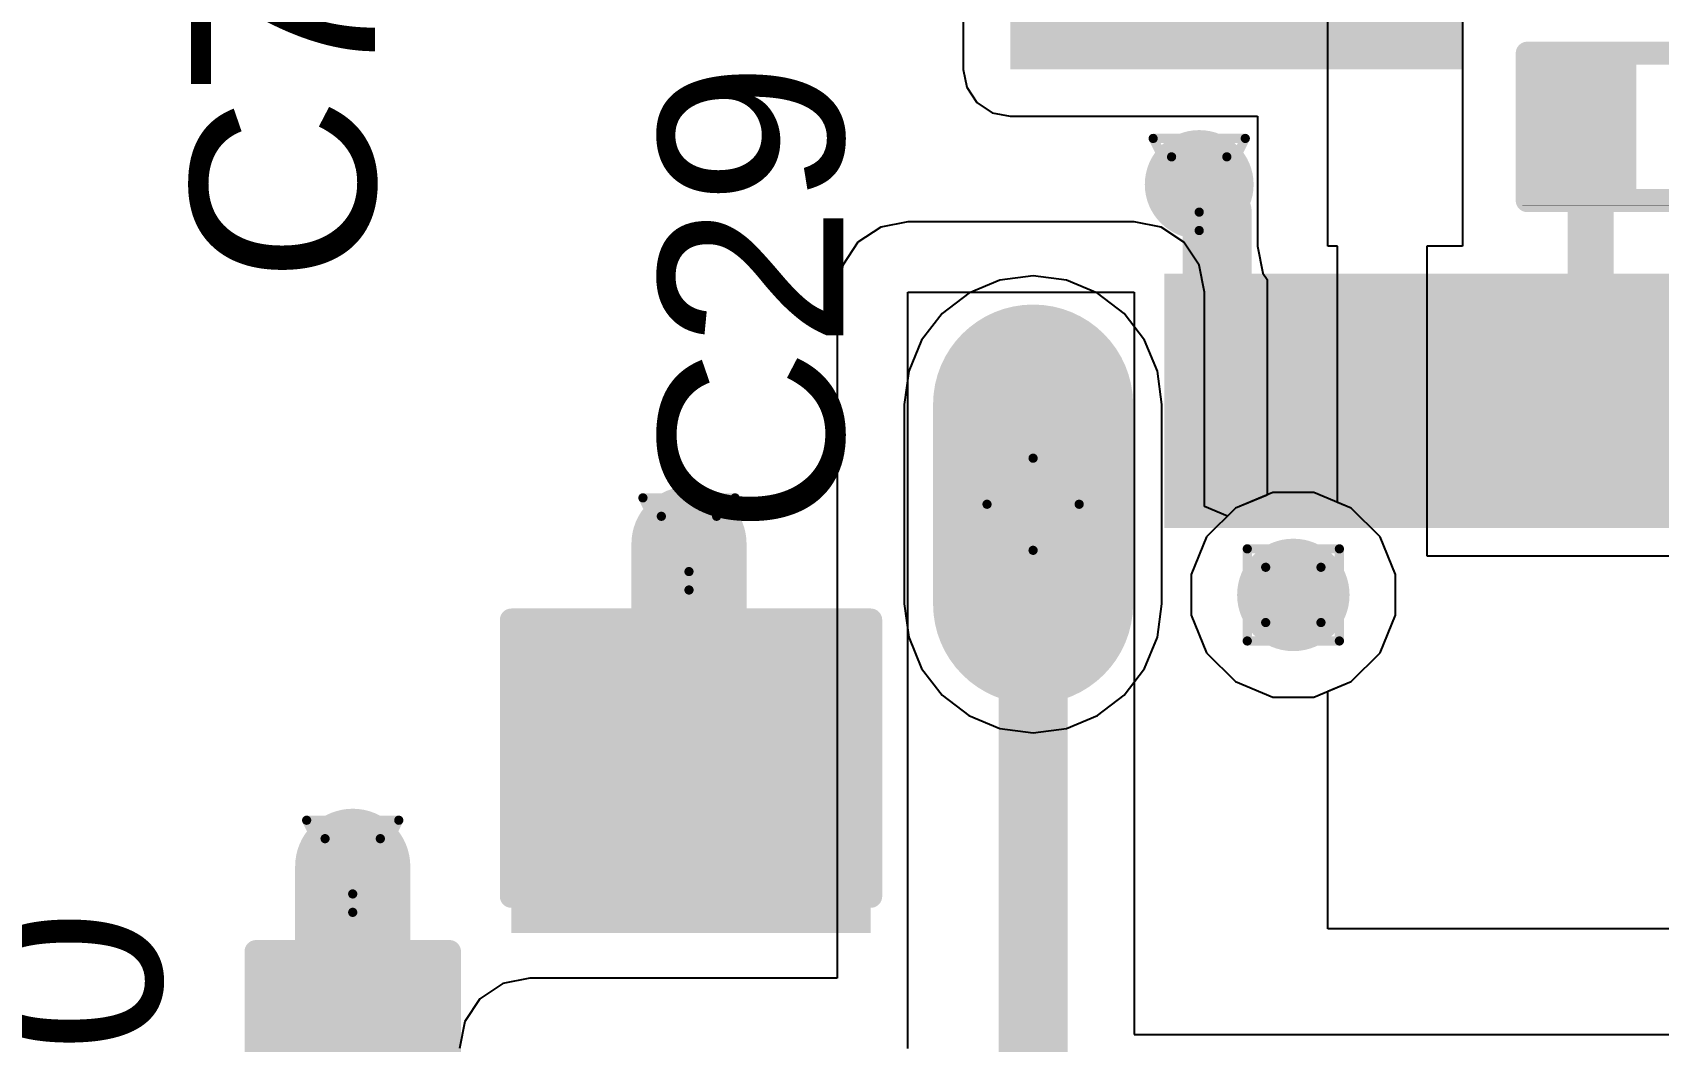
# Model space of a CAD drawing. Header units: inches. Extents: x -1 to 208, y -10 to 150.
# Drawn here: x 33.05 to 42.01, y 2.4 to 7.97 of the extents above; entities that cross this region are included whole.
import ezdxf

# ---------------------------------------------------------------- set-up
doc = ezdxf.new("R2010")
doc.units = ezdxf.units.IN
for name, color, linetype in [('Bottom Layer', 5, 'Continuous'), ('Bottom Solder', 6, 'Continuous'), ('Drill Drawing', 1, 'Continuous'), ('Multi-Layer', 9, 'Continuous'), ('Pad Holes', 156, 'Continuous'), ('Top Layer', 1, 'Continuous'), ('Top Overlay', 2, 'Continuous'), ('Top Paste', 8, 'Continuous'), ('Top Solder', 216, 'Continuous'), ('Via Holes', 16, 'Continuous')]:
    doc.layers.add(name, color=color, linetype=linetype)
doc.styles.add('Arial', font='', dxfattribs={"height": 0.2})
doc.styles.get('Arial').set_extended_font_data('Arial')

# ---------------------------------------------------------------- blocks, each defined once
blk = doc.blocks.new('R___0603_58')
at = {"layer": 'Top Layer'}
for points in [[(-0.381, 0.4445), (-0.381, -0.4445), (-1.143, -0.4445), (-1.143, 0.4445)], [(1.143, 0.4445), (1.143, -0.4445), (0.381, -0.4445), (0.381, 0.4445)]]:
    blk.add_hatch(color=1, dxfattribs=at).paths.add_polyline_path(points)
at = {"layer": 'Top Paste'}
for points in [[(-0.381, 0.4445), (-0.381, -0.4445), (-1.143, -0.4445), (-1.143, 0.4445)], [(1.143, 0.4445), (1.143, -0.4445), (0.381, -0.4445), (0.381, 0.4445)]]:
    blk.add_hatch(color=8, dxfattribs=at).paths.add_polyline_path(points)
at = {"layer": 'Top Solder'}
for points in [[(-0.2794, 0.5461), (-0.2794, -0.5461), (-1.2446, -0.5461), (-1.2446, 0.5461)], [(1.2446, 0.5461), (1.2446, -0.5461), (0.2794, -0.5461), (0.2794, 0.5461)]]:
    blk.add_hatch(color=216, dxfattribs=at).paths.add_polyline_path(points)
at = {"layer": 'Top Overlay'}
for points in [[(-1.2192, -0.5334, 0.127, 0.127, 0), (-1.2192, 0.5334, 0.127, 0.127, 0)], [(1.2192, 0.5334, 0.127, 0.127, 0), (-1.2192, 0.5334, 0.127, 0.127, 0)], [(1.2192, -0.5334, 0.127, 0.127, 0), (1.2192, 0.5334, 0.127, 0.127, 0)], [(1.2192, -0.5334, 0.127, 0.127, 0), (-1.2192, -0.5334, 0.127, 0.127, 0)]]:
    blk.add_lwpolyline(points, format="xyseb", dxfattribs=at)
for points in [[(-1.25095, 0.5334, 0.0635, 0.0635, 1), (-1.18745, 0.5334, 0.0635, 0.0635, 1)], [(-1.25095, 0.5334, 0.0635, 0.0635, 1), (-1.18745, 0.5334, 0.0635, 0.0635, 1)], [(1.18745, 0.5334, 0.0635, 0.0635, 1), (1.25095, 0.5334, 0.0635, 0.0635, 1)], [(1.18745, 0.5334, 0.0635, 0.0635, 1), (1.25095, 0.5334, 0.0635, 0.0635, 1)], [(-1.25095, -0.5334, 0.0635, 0.0635, 1), (-1.18745, -0.5334, 0.0635, 0.0635, 1)], [(-1.25095, -0.5334, 0.0635, 0.0635, 1), (-1.18745, -0.5334, 0.0635, 0.0635, 1)], [(1.18745, -0.5334, 0.0635, 0.0635, 1), (1.25095, -0.5334, 0.0635, 0.0635, 1)], [(1.18745, -0.5334, 0.0635, 0.0635, 1), (1.25095, -0.5334, 0.0635, 0.0635, 1)]]:
    blk.add_lwpolyline(points, format="xyseb", close=True, dxfattribs=at)
blk = doc.blocks.new('R___0402_62')
at = {"layer": 'Top Layer'}
for points in [[(-0.6985, -0.3175), (-0.6985, 0.3175), (-0.2413, 0.3175), (-0.2413, -0.3175)], [(0.2413, -0.3175), (0.2413, 0.3175), (0.6985, 0.3175), (0.6985, -0.3175)]]:
    blk.add_hatch(color=1, dxfattribs=at).paths.add_polyline_path(points)
at = {"layer": 'Top Paste'}
for points in [[(-0.6985, -0.3175), (-0.6985, 0.3175), (-0.2413, 0.3175), (-0.2413, -0.3175)], [(0.2413, -0.3175), (0.2413, 0.3175), (0.6985, 0.3175), (0.6985, -0.3175)]]:
    blk.add_hatch(color=8, dxfattribs=at).paths.add_polyline_path(points)
at = {"layer": 'Top Solder'}
for points in [[(-0.7535, -0.3725), (-0.7535, 0.3725), (-0.1863, 0.3725), (-0.1863, -0.3725)], [(0.1863, -0.3725), (0.1863, 0.3725), (0.7535, 0.3725), (0.7535, -0.3725)]]:
    blk.add_hatch(color=216, dxfattribs=at).paths.add_polyline_path(points)
at = {"layer": 'Top Overlay'}
for points in [[(-0.7874, -0.4064, 0.127, 0.127, 0), (-0.7874, 0.4064, 0.127, 0.127, 0)], [(-0.7874, 0.4064, 0.127, 0.127, 0), (0.7874, 0.4064, 0.127, 0.127, 0)], [(0.7874, -0.4064, 0.127, 0.127, 0), (0.7874, 0.4064, 0.127, 0.127, 0)], [(-0.7874, -0.4064, 0.127, 0.127, 0), (0.7874, -0.4064, 0.127, 0.127, 0)], [(-0.8128, -0.4318, 0.00323, 0.00323, 0), (0.8128, -0.4318, 0.00323, 0.00323, 0)]]:
    blk.add_lwpolyline(points, format="xyseb", dxfattribs=at)
for points in [[(-0.8191, 0.4064, 0.0635, 0.0635, 1), (-0.7556, 0.4064, 0.0635, 0.0635, 1)], [(-0.8191, 0.4064, 0.0635, 0.0635, 1), (-0.7556, 0.4064, 0.0635, 0.0635, 1)], [(0.7556, 0.4064, 0.0635, 0.0635, 1), (0.8191, 0.4064, 0.0635, 0.0635, 1)], [(0.7556, 0.4064, 0.0635, 0.0635, 1), (0.8191, 0.4064, 0.0635, 0.0635, 1)], [(-0.8191, -0.4064, 0.0635, 0.0635, 1), (-0.7556, -0.4064, 0.0635, 0.0635, 1)], [(-0.8191, -0.4064, 0.0635, 0.0635, 1), (-0.7556, -0.4064, 0.0635, 0.0635, 1)], [(0.7556, -0.4064, 0.0635, 0.0635, 1), (0.8191, -0.4064, 0.0635, 0.0635, 1)], [(0.7556, -0.4064, 0.0635, 0.0635, 1), (0.8191, -0.4064, 0.0635, 0.0635, 1)], [(-0.8136, -0.4318, 0.00161, 0.00161, 1), (-0.812, -0.4318, 0.00161, 0.00161, 1)], [(0.812, -0.4318, 0.00161, 0.00161, 1), (0.8136, -0.4318, 0.00161, 0.00161, 1)]]:
    blk.add_lwpolyline(points, format="xyseb", close=True, dxfattribs=at)
blk = doc.blocks.new('TYPE_C_31_M_12__89')
at = {"layer": 'Bottom Layer'}
h = blk.add_hatch(color=5, dxfattribs=at)
edge = h.paths.add_edge_path()
edge.add_arc((-4.325, 2.355), 0.45, 0, 180)
edge.add_line((-4.775, 2.355), (-4.775, 1.255))
edge.add_arc((-4.325, 1.255), 0.45, 180, 360)
edge.add_line((-3.875, 1.255), (-3.875, 2.355))
at = {"layer": 'Bottom Solder'}
h = blk.add_hatch(color=6, dxfattribs=at)
edge = h.paths.add_edge_path()
edge.add_arc((-4.325, 2.355), 0.5516, 0, 180)
edge.add_line((-4.8766, 2.355), (-4.8766, 1.255))
edge.add_arc((-4.325, 1.255), 0.5516, 180, 360)
edge.add_line((-3.7734, 1.255), (-3.7734, 2.355))
h = blk.add_hatch(color=6, dxfattribs=at)
edge = h.paths.add_edge_path()
edge.add_arc((-2.89, 1.305), 0.1016, 0, 360)
at = {"layer": 'Multi-Layer'}
h = blk.add_hatch(color=9, dxfattribs=at)
edge = h.paths.add_edge_path()
edge.add_arc((-4.325, 2.355), 0.45, 0, 180)
edge.add_line((-4.775, 2.355), (-4.775, 1.255))
edge.add_arc((-4.325, 1.255), 0.45, 180, 360)
edge.add_line((-3.875, 1.255), (-3.875, 2.355))
at = {"layer": 'Pad Holes'}
h = blk.add_hatch(color=7, dxfattribs=at)
edge = h.paths.add_edge_path()
edge.add_arc((-4.325, 1.255), 0.3, 180, 360)
edge.add_line((-4.025, 1.255), (-4.025, 2.355))
edge.add_arc((-4.325, 2.355), 0.3, 0, 180)
edge.add_line((-4.625, 2.355), (-4.625, 1.255))
h = blk.add_hatch(color=7, dxfattribs=at)
edge = h.paths.add_edge_path()
edge.add_arc((-2.89, 1.305), 0.31, 0, 360)
at = {"layer": 'Top Layer'}
for points in [[(-3.5, 2.975), (-2.9, 2.975), (-2.9, 1.775), (-3.5, 1.775)], [(-2.7, 2.975), (-2.1, 2.975), (-2.1, 1.775), (-2.7, 1.775)], [(-1.9, 2.975), (-1.6, 2.975), (-1.6, 1.775), (-1.9, 1.775)], [(-1.4, 2.975), (-1.1, 2.975), (-1.1, 1.775), (-1.4, 1.775)], [(-0.9, 2.975), (-0.6, 2.975), (-0.6, 1.775), (-0.9, 1.775)]]:
    blk.add_hatch(color=1, dxfattribs=at).paths.add_polyline_path(points)
h = blk.add_hatch(color=1, dxfattribs=at)
edge = h.paths.add_edge_path()
edge.add_arc((-4.325, 2.355), 0.45, 0, 180)
edge.add_line((-4.775, 2.355), (-4.775, 1.255))
edge.add_arc((-4.325, 1.255), 0.45, 180, 360)
edge.add_line((-3.875, 1.255), (-3.875, 2.355))
at = {"layer": 'Top Paste'}
for points in [[(-3.5, 2.975), (-2.9, 2.975), (-2.9, 1.775), (-3.5, 1.775)], [(-2.7, 2.975), (-2.1, 2.975), (-2.1, 1.775), (-2.7, 1.775)], [(-1.9, 2.975), (-1.6, 2.975), (-1.6, 1.775), (-1.9, 1.775)], [(-1.4, 2.975), (-1.1, 2.975), (-1.1, 1.775), (-1.4, 1.775)], [(-0.9, 2.975), (-0.6, 2.975), (-0.6, 1.775), (-0.9, 1.775)]]:
    blk.add_hatch(color=8, dxfattribs=at).paths.add_polyline_path(points)
at = {"layer": 'Top Solder'}
for points in [[(-3.6016, 3.0766), (-2.7984, 3.0766), (-2.7984, 1.6734), (-3.6016, 1.6734)], [(-2.8016, 3.0766), (-1.9984, 3.0766), (-1.9984, 1.6734), (-2.8016, 1.6734)], [(-2.0016, 3.0766), (-1.4984, 3.0766), (-1.4984, 1.6734), (-2.0016, 1.6734)], [(-1.5016, 3.0766), (-0.9984, 3.0766), (-0.9984, 1.6734), (-1.5016, 1.6734)], [(-1.0016, 3.0766), (-0.4984, 3.0766), (-0.4984, 1.6734), (-1.0016, 1.6734)]]:
    blk.add_hatch(color=216, dxfattribs=at).paths.add_polyline_path(points)
h = blk.add_hatch(color=216, dxfattribs=at)
edge = h.paths.add_edge_path()
edge.add_arc((-4.325, 2.355), 0.5516, 0, 180)
edge.add_line((-4.8766, 2.355), (-4.8766, 1.255))
edge.add_arc((-4.325, 1.255), 0.5516, 180, 360)
edge.add_line((-3.7734, 1.255), (-3.7734, 2.355))
h = blk.add_hatch(color=216, dxfattribs=at)
edge = h.paths.add_edge_path()
edge.add_arc((-2.89, 1.305), 0.1016, 0, 360)
at = {"layer": 'Top Overlay'}
blk.add_lwpolyline([(-4.4446, -1.181, 0.127, 0.127, 0), (-4.4446, 0.4446, 0.127, 0.127, 0)], format="xyseb", dxfattribs=at)
for points in [[(-4.4763, 0.4446, 0.0635, 0.0635, 1), (-4.4128, 0.4446, 0.0635, 0.0635, 1)], [(-4.4763, -1.181, 0.0635, 0.0635, 1), (-4.4128, -1.181, 0.0635, 0.0635, 1)]]:
    blk.add_lwpolyline(points, format="xyseb", close=True, dxfattribs=at)
blk = doc.blocks.new('C___1206_166')
at = {"layer": 'Top Layer'}
for points in [[(-2.032, 0.889), (-0.508, 0.889), (-0.508, -0.889), (-2.032, -0.889)], [(0.508, 0.889), (2.032, 0.889), (2.032, -0.889), (0.508, -0.889)]]:
    blk.add_hatch(color=1, dxfattribs=at).paths.add_polyline_path(points)
at = {"layer": 'Top Paste'}
for points in [[(-2.032, 0.889), (-0.508, 0.889), (-0.508, -0.889), (-2.032, -0.889)], [(0.508, 0.889), (2.032, 0.889), (2.032, -0.889), (0.508, -0.889)]]:
    blk.add_hatch(color=8, dxfattribs=at).paths.add_polyline_path(points)
at = {"layer": 'Top Solder'}
for points in [[(-2.1336, 0.9906), (-0.4064, 0.9906), (-0.4064, -0.9906), (-2.1336, -0.9906)], [(0.4064, 0.9906), (2.1336, 0.9906), (2.1336, -0.9906), (0.4064, -0.9906)]]:
    blk.add_hatch(color=216, dxfattribs=at).paths.add_polyline_path(points)
at = {"layer": 'Top Overlay'}
for points in [[(-2.1336, -0.9906, 0.127, 0.127, 0), (-2.1336, 0.9906, 0.127, 0.127, 0)], [(-0.6096, 0.9906, 0.127, 0.127, 0), (-2.1336, 0.9906, 0.127, 0.127, 0)], [(2.1336, 0.9906, 0.127, 0.127, 0), (0.6096, 0.9906, 0.127, 0.127, 0)], [(2.1336, -0.9906, 0.127, 0.127, 0), (2.1336, 0.9906, 0.127, 0.127, 0)], [(-0.6096, -0.9906, 0.127, 0.127, 0), (-2.1336, -0.9906, 0.127, 0.127, 0)], [(2.1336, -0.9906, 0.127, 0.127, 0), (0.6096, -0.9906, 0.127, 0.127, 0)]]:
    blk.add_lwpolyline(points, format="xyseb", dxfattribs=at)
for points in [[(-2.16535, 0.9906, 0.0635, 0.0635, 1), (-2.10185, 0.9906, 0.0635, 0.0635, 1)], [(-2.16535, 0.9906, 0.0635, 0.0635, 1), (-2.10185, 0.9906, 0.0635, 0.0635, 1)], [(-0.64135, 0.9906, 0.0635, 0.0635, 1), (-0.57785, 0.9906, 0.0635, 0.0635, 1)], [(0.57785, 0.9906, 0.0635, 0.0635, 1), (0.64135, 0.9906, 0.0635, 0.0635, 1)], [(2.10185, 0.9906, 0.0635, 0.0635, 1), (2.16535, 0.9906, 0.0635, 0.0635, 1)], [(2.10185, 0.9906, 0.0635, 0.0635, 1), (2.16535, 0.9906, 0.0635, 0.0635, 1)], [(-2.16535, -0.9906, 0.0635, 0.0635, 1), (-2.10185, -0.9906, 0.0635, 0.0635, 1)], [(-2.16535, -0.9906, 0.0635, 0.0635, 1), (-2.10185, -0.9906, 0.0635, 0.0635, 1)], [(-0.64135, -0.9906, 0.0635, 0.0635, 1), (-0.57785, -0.9906, 0.0635, 0.0635, 1)], [(0.57785, -0.9906, 0.0635, 0.0635, 1), (0.64135, -0.9906, 0.0635, 0.0635, 1)], [(2.10185, -0.9906, 0.0635, 0.0635, 1), (2.16535, -0.9906, 0.0635, 0.0635, 1)], [(2.10185, -0.9906, 0.0635, 0.0635, 1), (2.16535, -0.9906, 0.0635, 0.0635, 1)]]:
    blk.add_lwpolyline(points, format="xyseb", close=True, dxfattribs=at)

msp = doc.modelspace()

# ---------------------------------------------------------------- hatches: boundary and pattern name
at = {"layer": 'Bottom Layer'}
h = msp.add_hatch(color=5, dxfattribs=at)
edge = h.paths.add_edge_path()
edge.add_arc((39.4784, 7.1277), 0.3, 0, 360)
h = msp.add_hatch(color=5, dxfattribs=at)
edge = h.paths.add_edge_path()
edge.add_arc((36.665, 5.1452), 0.3, 0, 360)
h = msp.add_hatch(color=5, dxfattribs=at)
edge = h.paths.add_edge_path()
edge.add_arc((34.8108, 3.3672), 0.3, 0, 360)
at = {"layer": 'Top Layer'}
msp.add_hatch(color=1, dxfattribs=at).paths.add_polyline_path([(38.4361, 7.7627), (40.93, 7.7627), (40.93, 13.4903), (38.4361, 13.4903)])
h = msp.add_hatch(color=1, dxfattribs=at)
edge = h.paths.add_edge_path()
edge.add_arc((39.4784, 7.1277), 0.3, 0, 360)
h = msp.add_hatch(color=1, dxfattribs=at)
edge = h.paths.add_edge_path()
edge.add_arc((36.665, 5.1452), 0.3, 0, 360)
h = msp.add_hatch(color=1, dxfattribs=at)
edge = h.paths.add_edge_path()
edge.add_arc((34.8108, 3.3672), 0.3, 0, 360)
at = {"layer": 'Via Holes'}
h = msp.add_hatch(color=7, dxfattribs=at)
edge = h.paths.add_edge_path()
edge.add_arc((39.4784, 7.1277), 0.15, 0, 360)
h = msp.add_hatch(color=7, dxfattribs=at)
edge = h.paths.add_edge_path()
edge.add_arc((36.665, 5.1452), 0.15, 0, 360)
h = msp.add_hatch(color=7, dxfattribs=at)
edge = h.paths.add_edge_path()
edge.add_arc((34.8108, 3.3672), 0.15, 0, 360)

# ---------------------------------------------------------------- linework, layer by layer
at = {"layer": 'Bottom Layer'}
for p, q in [((38.3786, 6.5999), (38.2073, 6.5289)), ((38.5624, 6.6241), (38.3786, 6.5999)), ((38.7461, 6.5999), (38.5624, 6.6241)), ((38.9174, 6.5289), (38.7461, 6.5999)), ((38.2073, 6.5289), (38.0603, 6.4161)), ((39.0645, 6.4161), (38.9174, 6.5289)), ((38.0603, 6.4161), (37.9474, 6.269)), ((39.1773, 6.269), (39.0645, 6.4161)), ((37.9474, 6.269), (37.8765, 6.0978)), ((39.2482, 6.0978), (39.1773, 6.269)), ((37.8765, 6.0978), (37.8523, 5.914)), ((39.2724, 5.914), (39.2482, 6.0978)), ((37.8523, 5.914), (37.8523, 4.814)), ((39.2724, 4.814), (39.2724, 5.914)), ((39.8852, 5.428), (39.6779, 5.3421)), ((40.1096, 5.428), (39.8852, 5.428)), ((40.3168, 5.3421), (40.1096, 5.428)), ((39.6779, 5.3421), (39.5192, 5.1835)), ((40.4755, 5.1835), (40.3168, 5.3421)), ((39.5192, 5.1835), (39.4334, 4.9762)), ((40.5614, 4.9762), (40.4755, 5.1835)), ((39.4334, 4.9762), (39.4334, 4.7518)), ((40.5614, 4.7518), (40.5614, 4.9762)), ((37.8523, 4.814), (37.8765, 4.6302)), ((39.2482, 4.6302), (39.2724, 4.814)), ((39.4334, 4.7518), (39.5192, 4.5445)), ((40.4755, 4.5445), (40.5614, 4.7518)), ((37.8765, 4.6302), (37.9474, 4.459)), ((39.1773, 4.459), (39.2482, 4.6302)), ((39.5192, 4.5445), (39.6779, 4.3859)), ((40.3168, 4.3859), (40.4755, 4.5445)), ((37.9474, 4.459), (38.0603, 4.3119)), ((39.0645, 4.3119), (39.1773, 4.459)), ((38.0603, 4.3119), (38.2073, 4.1991)), ((38.9174, 4.1991), (39.0645, 4.3119)), ((39.6779, 4.3859), (39.8852, 4.3)), ((40.1096, 4.3), (40.3168, 4.3859)), ((39.8852, 4.3), (40.1096, 4.3)), ((38.2073, 4.1991), (38.3786, 4.1281)), ((38.3786, 4.1281), (38.5624, 4.1039)), ((38.5624, 4.1039), (38.7461, 4.1281)), ((38.7461, 4.1281), (38.9174, 4.1991))]:
    msp.add_line(p, q, dxfattribs=at)
at = {"layer": 'Drill Drawing'}
for points in [[(39.2244, 7.3817, 0.0508, 0.0508, 0), (39.7324, 7.3817, 0.0508, 0.0508, 0)], [(39.2244, 7.3817, 0.0508, 0.0508, 0), (39.4784, 6.8737, 0.0508, 0.0508, 0)], [(39.4784, 6.8737, 0.0508, 0.0508, 0), (39.7324, 7.3817, 0.0508, 0.0508, 0)], [(39.326, 7.2801, 0.0508, 0.0508, 0), (39.6308, 7.2801, 0.0508, 0.0508, 0)], [(39.326, 7.2801, 0.0508, 0.0508, 0), (39.4784, 6.9753, 0.0508, 0.0508, 0)], [(39.4784, 6.9753, 0.0508, 0.0508, 0), (39.6308, 7.2801, 0.0508, 0.0508, 0)], [(38.3084, 5.364, 0.0508, 0.0508, 0), (38.5624, 5.618, 0.0508, 0.0508, 0)], [(38.5624, 5.618, 0.0508, 0.0508, 0), (38.8164, 5.364, 0.0508, 0.0508, 0)], [(36.411, 5.3992, 0.0508, 0.0508, 0), (36.919, 5.3992, 0.0508, 0.0508, 0)], [(36.411, 5.3992, 0.0508, 0.0508, 0), (36.665, 4.8912, 0.0508, 0.0508, 0)], [(36.665, 4.8912, 0.0508, 0.0508, 0), (36.919, 5.3992, 0.0508, 0.0508, 0)], [(38.3084, 5.364, 0.0508, 0.0508, 0), (38.5624, 5.11, 0.0508, 0.0508, 0)], [(38.5624, 5.11, 0.0508, 0.0508, 0), (38.8164, 5.364, 0.0508, 0.0508, 0)], [(36.5126, 5.2976, 0.0508, 0.0508, 0), (36.8174, 5.2976, 0.0508, 0.0508, 0)], [(36.5126, 5.2976, 0.0508, 0.0508, 0), (36.665, 4.9928, 0.0508, 0.0508, 0)], [(36.665, 4.9928, 0.0508, 0.0508, 0), (36.8174, 5.2976, 0.0508, 0.0508, 0)], [(39.7434, 5.118, 0.0508, 0.0508, 0), (40.2514, 5.118, 0.0508, 0.0508, 0)], [(39.7434, 4.61, 0.0508, 0.0508, 0), (39.7434, 5.118, 0.0508, 0.0508, 0)], [(40.2514, 4.61, 0.0508, 0.0508, 0), (40.2514, 5.118, 0.0508, 0.0508, 0)], [(39.845, 5.0164, 0.0508, 0.0508, 0), (40.1498, 5.0164, 0.0508, 0.0508, 0)], [(39.845, 4.7116, 0.0508, 0.0508, 0), (39.845, 5.0164, 0.0508, 0.0508, 0)], [(40.1498, 4.7116, 0.0508, 0.0508, 0), (40.1498, 5.0164, 0.0508, 0.0508, 0)], [(39.845, 4.7116, 0.0508, 0.0508, 0), (40.1498, 4.7116, 0.0508, 0.0508, 0)], [(39.7434, 4.61, 0.0508, 0.0508, 0), (40.2514, 4.61, 0.0508, 0.0508, 0)], [(34.5568, 3.6212, 0.0508, 0.0508, 0), (35.0648, 3.6212, 0.0508, 0.0508, 0)], [(34.5568, 3.6212, 0.0508, 0.0508, 0), (34.8108, 3.1132, 0.0508, 0.0508, 0)], [(34.8108, 3.1132, 0.0508, 0.0508, 0), (35.0648, 3.6212, 0.0508, 0.0508, 0)], [(34.6584, 3.5196, 0.0508, 0.0508, 0), (34.9632, 3.5196, 0.0508, 0.0508, 0)], [(34.6584, 3.5196, 0.0508, 0.0508, 0), (34.8108, 3.2148, 0.0508, 0.0508, 0)], [(34.8108, 3.2148, 0.0508, 0.0508, 0), (34.9632, 3.5196, 0.0508, 0.0508, 0)]]:
    msp.add_lwpolyline(points, format="xyseb", dxfattribs=at)
for points in [[(39.2117, 7.3817, 0.0254, 0.0254, 1), (39.2371, 7.3817, 0.0254, 0.0254, 1)], [(39.2117, 7.3817, 0.0254, 0.0254, 1), (39.2371, 7.3817, 0.0254, 0.0254, 1)], [(39.7197, 7.3817, 0.0254, 0.0254, 1), (39.7451, 7.3817, 0.0254, 0.0254, 1)], [(39.7197, 7.3817, 0.0254, 0.0254, 1), (39.7451, 7.3817, 0.0254, 0.0254, 1)], [(39.3133, 7.2801, 0.0254, 0.0254, 1), (39.3387, 7.2801, 0.0254, 0.0254, 1)], [(39.3133, 7.2801, 0.0254, 0.0254, 1), (39.3387, 7.2801, 0.0254, 0.0254, 1)], [(39.6181, 7.2801, 0.0254, 0.0254, 1), (39.6435, 7.2801, 0.0254, 0.0254, 1)], [(39.6181, 7.2801, 0.0254, 0.0254, 1), (39.6435, 7.2801, 0.0254, 0.0254, 1)], [(39.4657, 6.9753, 0.0254, 0.0254, 1), (39.4911, 6.9753, 0.0254, 0.0254, 1)], [(39.4657, 6.9753, 0.0254, 0.0254, 1), (39.4911, 6.9753, 0.0254, 0.0254, 1)], [(39.4657, 6.8737, 0.0254, 0.0254, 1), (39.4911, 6.8737, 0.0254, 0.0254, 1)], [(39.4657, 6.8737, 0.0254, 0.0254, 1), (39.4911, 6.8737, 0.0254, 0.0254, 1)], [(38.5497, 5.618, 0.0254, 0.0254, 1), (38.5751, 5.618, 0.0254, 0.0254, 1)], [(38.5497, 5.618, 0.0254, 0.0254, 1), (38.5751, 5.618, 0.0254, 0.0254, 1)], [(36.3983, 5.3992, 0.0254, 0.0254, 1), (36.4237, 5.3992, 0.0254, 0.0254, 1)], [(36.3983, 5.3992, 0.0254, 0.0254, 1), (36.4237, 5.3992, 0.0254, 0.0254, 1)], [(36.9063, 5.3992, 0.0254, 0.0254, 1), (36.9317, 5.3992, 0.0254, 0.0254, 1)], [(36.9063, 5.3992, 0.0254, 0.0254, 1), (36.9317, 5.3992, 0.0254, 0.0254, 1)], [(38.2957, 5.364, 0.0254, 0.0254, 1), (38.3211, 5.364, 0.0254, 0.0254, 1)], [(38.2957, 5.364, 0.0254, 0.0254, 1), (38.3211, 5.364, 0.0254, 0.0254, 1)], [(38.8037, 5.364, 0.0254, 0.0254, 1), (38.8291, 5.364, 0.0254, 0.0254, 1)], [(38.8037, 5.364, 0.0254, 0.0254, 1), (38.8291, 5.364, 0.0254, 0.0254, 1)], [(36.4999, 5.2976, 0.0254, 0.0254, 1), (36.5253, 5.2976, 0.0254, 0.0254, 1)], [(36.4999, 5.2976, 0.0254, 0.0254, 1), (36.5253, 5.2976, 0.0254, 0.0254, 1)], [(36.8047, 5.2976, 0.0254, 0.0254, 1), (36.8301, 5.2976, 0.0254, 0.0254, 1)], [(36.8047, 5.2976, 0.0254, 0.0254, 1), (36.8301, 5.2976, 0.0254, 0.0254, 1)], [(38.5497, 5.11, 0.0254, 0.0254, 1), (38.5751, 5.11, 0.0254, 0.0254, 1)], [(38.5497, 5.11, 0.0254, 0.0254, 1), (38.5751, 5.11, 0.0254, 0.0254, 1)], [(39.7307, 5.118, 0.0254, 0.0254, 1), (39.7561, 5.118, 0.0254, 0.0254, 1)], [(39.7307, 5.118, 0.0254, 0.0254, 1), (39.7561, 5.118, 0.0254, 0.0254, 1)], [(40.2387, 5.118, 0.0254, 0.0254, 1), (40.2641, 5.118, 0.0254, 0.0254, 1)], [(40.2387, 5.118, 0.0254, 0.0254, 1), (40.2641, 5.118, 0.0254, 0.0254, 1)], [(39.8323, 5.0164, 0.0254, 0.0254, 1), (39.8577, 5.0164, 0.0254, 0.0254, 1)], [(39.8323, 5.0164, 0.0254, 0.0254, 1), (39.8577, 5.0164, 0.0254, 0.0254, 1)], [(40.1371, 5.0164, 0.0254, 0.0254, 1), (40.1625, 5.0164, 0.0254, 0.0254, 1)], [(40.1371, 5.0164, 0.0254, 0.0254, 1), (40.1625, 5.0164, 0.0254, 0.0254, 1)], [(36.6523, 4.9928, 0.0254, 0.0254, 1), (36.6777, 4.9928, 0.0254, 0.0254, 1)], [(36.6523, 4.9928, 0.0254, 0.0254, 1), (36.6777, 4.9928, 0.0254, 0.0254, 1)], [(36.6523, 4.8912, 0.0254, 0.0254, 1), (36.6777, 4.8912, 0.0254, 0.0254, 1)], [(36.6523, 4.8912, 0.0254, 0.0254, 1), (36.6777, 4.8912, 0.0254, 0.0254, 1)], [(39.8323, 4.7116, 0.0254, 0.0254, 1), (39.8577, 4.7116, 0.0254, 0.0254, 1)], [(39.8323, 4.7116, 0.0254, 0.0254, 1), (39.8577, 4.7116, 0.0254, 0.0254, 1)], [(40.1371, 4.7116, 0.0254, 0.0254, 1), (40.1625, 4.7116, 0.0254, 0.0254, 1)], [(40.1371, 4.7116, 0.0254, 0.0254, 1), (40.1625, 4.7116, 0.0254, 0.0254, 1)], [(39.7307, 4.61, 0.0254, 0.0254, 1), (39.7561, 4.61, 0.0254, 0.0254, 1)], [(39.7307, 4.61, 0.0254, 0.0254, 1), (39.7561, 4.61, 0.0254, 0.0254, 1)], [(40.2387, 4.61, 0.0254, 0.0254, 1), (40.2641, 4.61, 0.0254, 0.0254, 1)], [(40.2387, 4.61, 0.0254, 0.0254, 1), (40.2641, 4.61, 0.0254, 0.0254, 1)], [(34.5441, 3.6212, 0.0254, 0.0254, 1), (34.5695, 3.6212, 0.0254, 0.0254, 1)], [(34.5441, 3.6212, 0.0254, 0.0254, 1), (34.5695, 3.6212, 0.0254, 0.0254, 1)], [(35.0521, 3.6212, 0.0254, 0.0254, 1), (35.0775, 3.6212, 0.0254, 0.0254, 1)], [(35.0521, 3.6212, 0.0254, 0.0254, 1), (35.0775, 3.6212, 0.0254, 0.0254, 1)], [(34.6457, 3.5196, 0.0254, 0.0254, 1), (34.6711, 3.5196, 0.0254, 0.0254, 1)], [(34.6457, 3.5196, 0.0254, 0.0254, 1), (34.6711, 3.5196, 0.0254, 0.0254, 1)], [(34.9505, 3.5196, 0.0254, 0.0254, 1), (34.9759, 3.5196, 0.0254, 0.0254, 1)], [(34.9505, 3.5196, 0.0254, 0.0254, 1), (34.9759, 3.5196, 0.0254, 0.0254, 1)], [(34.7981, 3.2148, 0.0254, 0.0254, 1), (34.8235, 3.2148, 0.0254, 0.0254, 1)], [(34.7981, 3.2148, 0.0254, 0.0254, 1), (34.8235, 3.2148, 0.0254, 0.0254, 1)], [(34.7981, 3.1132, 0.0254, 0.0254, 1), (34.8235, 3.1132, 0.0254, 0.0254, 1)], [(34.7981, 3.1132, 0.0254, 0.0254, 1), (34.8235, 3.1132, 0.0254, 0.0254, 1)]]:
    msp.add_lwpolyline(points, format="xyseb", close=True, dxfattribs=at)
at = {"layer": 'Top Layer'}
for p, q in [((38.1771, 13.4903), (38.1771, 7.7627)), ((40.1874, 6.788), (40.1874, 9.2486)), ((40.93, 9.2486), (40.93, 6.788)), ((38.1771, 7.7627), (38.1968, 7.6636)), ((38.1968, 7.6636), (38.2529, 7.5796)), ((38.2529, 7.5796), (38.337, 7.5234)), ((38.337, 7.5234), (38.4361, 7.5037)), ((38.4361, 7.5037), (39.7989, 7.5037)), ((39.7989, 7.5037), (39.7989, 6.788)), ((37.8714, 6.9225), (37.7227, 6.8929)), ((39.1195, 6.9225), (37.8714, 6.9225)), ((39.2682, 6.8929), (39.1195, 6.9225)), ((37.7227, 6.8929), (37.5967, 6.8087)), ((39.3942, 6.8087), (39.2682, 6.8929)), ((37.5967, 6.8087), (37.5125, 6.6827)), ((39.4784, 6.6827), (39.3942, 6.8087)), ((39.7989, 6.788), (39.8285, 6.6393)), ((40.2414, 6.788), (40.1874, 6.788)), ((40.2414, 5.3734), (40.2414, 6.788)), ((40.93, 6.788), (40.7334, 6.788)), ((40.7334, 6.788), (40.7334, 5.08)), ((37.5125, 6.6827), (37.4829, 6.534)), ((39.508, 6.534), (39.4784, 6.6827)), ((39.8285, 6.6393), (39.8529, 6.6028)), ((39.8529, 6.6028), (39.8529, 5.4146)), ((37.4829, 6.534), (37.4829, 2.7507)), ((37.8714, 2.3622), (37.8714, 6.534)), ((37.8714, 6.534), (39.1195, 6.534)), ((39.1195, 6.534), (39.1195, 2.4396)), ((39.508, 5.3518), (39.508, 6.534)), ((39.8529, 5.4146), (39.6779, 5.3421)), ((39.635, 5.2992), (39.508, 5.3518)), ((39.6779, 5.3421), (39.635, 5.2992)), ((40.3168, 5.3421), (40.2414, 5.3734)), ((40.4755, 5.1835), (40.3168, 5.3421)), ((40.5614, 4.9762), (40.4755, 5.1835)), ((40.7334, 5.08), (45.0414, 5.08)), ((40.5614, 4.7518), (40.5614, 4.9762)), ((40.4755, 4.5445), (40.5614, 4.7518)), ((40.3168, 4.3859), (40.4755, 4.5445)), ((40.1874, 4.3322), (40.3168, 4.3859)), ((40.1874, 3.0226), (40.1874, 4.3322)), ((45.5874, 3.0226), (40.1874, 3.0226)), ((35.6386, 2.7211), (35.5126, 2.6369)), ((35.7873, 2.7507), (35.6386, 2.7211)), ((37.4829, 2.7507), (35.7873, 2.7507)), ((35.5126, 2.6369), (35.4284, 2.5109)), ((35.4284, 2.5109), (35.3988, 2.3622)), ((39.1195, 2.4396), (46.6863, 2.4396))]:
    msp.add_line(p, q, dxfattribs=at)
for points in [[(41.6374, 5.934, 0.254, 0.254, 0), (41.6374, 7.3509, 0.254, 0.254, 0)], [(39.4784, 7.0684, 0.381, 0.381, 0), (39.4784, 7.1277, 0.381, 0.381, 0)], [(39.4784, 7.0684, 0.381, 0.381, 0), (39.5779, 6.969, 0.381, 0.381, 0)], [(39.5779, 6.0435, 0.381, 0.381, 0), (39.5779, 6.969, 0.381, 0.381, 0)], [(39.5779, 6.0435, 0.381, 0.381, 0), (39.647, 5.9743, 0.381, 0.381, 0)], [(38.5624, 1.184, 0.381, 0.381, 0), (38.5624, 5.364, 0.381, 0.381, 0)], [(36.665, 3.8863, 0.635, 0.635, 0), (36.665, 5.1452, 0.635, 0.635, 0)], [(36.665, 3.8863, 0.3048, 0.3048, 0), (36.6761, 3.8752, 0.3048, 0.3048, 0)], [(34.8108, 2.4528, 0.635, 0.635, 0), (34.8108, 3.3672, 0.635, 0.635, 0)]]:
    msp.add_lwpolyline(points, format="xyseb", dxfattribs=at)
for points in [[(41.5739, 7.3509, 0.127, 0.127, 1), (41.7009, 7.3509, 0.127, 0.127, 1)], [(39.3831, 7.1277, 0.1905, 0.1905, 1), (39.5736, 7.1277, 0.1905, 0.1905, 1)], [(39.3831, 7.0684, 0.1905, 0.1905, 1), (39.5736, 7.0684, 0.1905, 0.1905, 1)], [(39.3831, 7.0684, 0.1905, 0.1905, 1), (39.5736, 7.0684, 0.1905, 0.1905, 1)], [(39.4826, 6.969, 0.1905, 0.1905, 1), (39.6731, 6.969, 0.1905, 0.1905, 1)], [(39.4826, 6.969, 0.1905, 0.1905, 1), (39.6731, 6.969, 0.1905, 0.1905, 1)], [(39.4826, 6.0435, 0.1905, 0.1905, 1), (39.6731, 6.0435, 0.1905, 0.1905, 1)], [(39.4826, 6.0435, 0.1905, 0.1905, 1), (39.6731, 6.0435, 0.1905, 0.1905, 1)], [(39.5518, 5.9743, 0.1905, 0.1905, 1), (39.7423, 5.9743, 0.1905, 0.1905, 1)], [(41.5739, 5.934, 0.127, 0.127, 1), (41.7009, 5.934, 0.127, 0.127, 1)], [(38.4671, 5.364, 0.1905, 0.1905, 1), (38.6576, 5.364, 0.1905, 0.1905, 1)], [(36.5063, 5.1452, 0.3175, 0.3175, 1), (36.8238, 5.1452, 0.3175, 0.3175, 1)], [(36.5063, 3.8863, 0.3175, 0.3175, 1), (36.8238, 3.8863, 0.3175, 0.3175, 1)], [(36.5888, 3.8863, 0.1524, 0.1524, 1), (36.7412, 3.8863, 0.1524, 0.1524, 1)], [(36.5999, 3.8752, 0.1524, 0.1524, 1), (36.7523, 3.8752, 0.1524, 0.1524, 1)], [(34.6521, 3.3672, 0.3175, 0.3175, 1), (34.9696, 3.3672, 0.3175, 0.3175, 1)], [(34.6521, 2.4528, 0.3175, 0.3175, 1), (34.9696, 2.4528, 0.3175, 0.3175, 1)]]:
    msp.add_lwpolyline(points, format="xyseb", close=True, dxfattribs=at)

# ---------------------------------------------------------------- block references
for name, p in [('R___0402_62', (42.0746, 7.4452)), ('TYPE_C_31_M_12__89', (42.8874, 3.559))]:
    msp.add_blockref(name, p)
at = {"rotation": 270}
for name, p in [('C___1206_166', (36.6763, 2.592)), ('R___0603_58', (34.811, 1.6776))]:
    msp.add_blockref(name, p, dxfattribs=at)

# ---------------------------------------------------------------- texts
at = {"layer": 'Top Overlay', "style": 'Arial'}
for s, p in [('C7', (34.9342, 6.5845)), ('C29', (37.5156, 5.199)), ('R20', (33.7564, 0.5254))]:
    msp.add_text(s, height=1.016, rotation=90, dxfattribs=at).set_placement(p)

doc.saveas('drawing.dxf')
